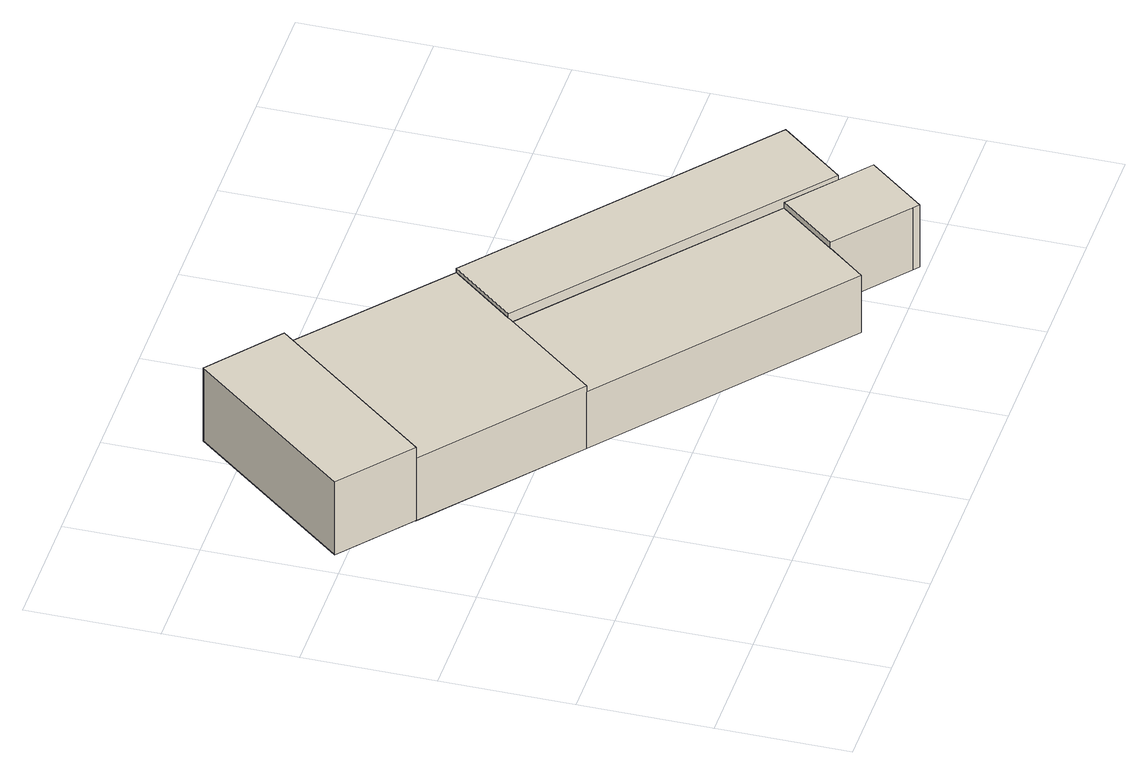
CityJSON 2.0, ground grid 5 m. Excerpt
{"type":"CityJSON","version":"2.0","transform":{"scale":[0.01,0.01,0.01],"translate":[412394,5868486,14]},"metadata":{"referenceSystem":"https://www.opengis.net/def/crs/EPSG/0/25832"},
"CityObjects":{
"building1":{"type":"Building","attributes":{"Gemeindeschluessel":"03454033","AbsoluteHoehe":"14.718","MittlereTraufHoehe":"17.167","Firsthoehe":"18.661","function":"31001_2720","roofType":"3100","measuredHeight":3.94},"address":[{"country":"Germany","locality":"Lorup"}],"geometry":[{"type":"MultiSurface","lod":"1","boundaries":[[[0,1,2,3]],[[4,5,6,7]],[[4,7,3,2]],[[5,4,2,1]],[[6,5,1,0]],[[7,6,0,3]]]}]},
"building2":{"type":"Building","attributes":{"Gemeindeschluessel":"03454033","AbsoluteHoehe":"14.695","MittlereTraufHoehe":"17.356","Firsthoehe":"18.12","function":"31001_2720","roofType":"3100","measuredHeight":3.42},"address":[{"country":"Germany","locality":"Lorup"}],"children":["building2-1","building2-2"],"geometry":[{"type":"MultiSurface","lod":"1","boundaries":[[[8,9,10,11,12,13,14,15]],[[16,17,18,19,20,21,22,23]],[[14,24,25,15]],[[13,26,24,14]],[[27,28,29,12]],[[19,27,12,11]],[[30,19,11,10]],[[21,30,10,9]],[[31,32,9,8]],[[33,31,8,15]],[[24,16,33,25]],[[34,35,24,26]]]}]},
"building2-1":{"type":"BuildingPart","attributes":{"AbsoluteHoehe":"14.695","MittlereTraufHoehe":"17.423","Firsthoehe":"17.685","roofType":"2100","measuredHeight":2.99},"parents":["building2"],"geometry":[{"type":"MultiSurface","lod":"1","boundaries":[[[36,37,38,39,40,41]],[[42,43,44,45,46,47]],[[48,47,41,40]],[[39,49,50,40]],[[51,43,39,38]],[[52,51,38,37]],[[53,52,37,36]],[[54,53,36,41]],[[49,55,48,50]]]}]},
"building2-2":{"type":"BuildingPart","attributes":{"AbsoluteHoehe":"14.695","MittlereTraufHoehe":"17.158","Firsthoehe":"17.63","roofType":"2100","measuredHeight":2.94},"parents":["building2"],"geometry":[{"type":"MultiSurface","lod":"1","boundaries":[[[50,49,25,26,56]],[[17,23,43,42,57]],[[34,57,56,26]],[[55,23,25,49]],[[58,48,50,56]],[[25,33,35,24]],[[24,16,59,60]],[[48,55,49,50]]]}]},
"building3":{"type":"Building","attributes":{"Gemeindeschluessel":"03454033","AbsoluteHoehe":"14.784","MittlereTraufHoehe":"17.612","Firsthoehe":"17.612","function":"31001_2720","roofType":"1000","measuredHeight":2.83},"address":[{"country":"Germany","locality":"Lorup"}],"geometry":[{"type":"MultiSurface","lod":"1","boundaries":[[[61,62,63,64]],[[65,66,67,68]],[[65,68,64,63]],[[66,65,63,62]],[[67,66,62,61]],[[68,67,61,64]]]}]}
},
"vertices":[
[99,1541,391],[366,1322,391],[873,1941,391],[604,2158,391],[873,1941,72],[366,1322,72],[99,1541,72],[604,2158,72],
[1227,1232,343],[1429,1476,343],[873,1941,343],[620,1631,343],[366,1322,343],[926,862,343],[1178,1169,343],[1228,1231,343],[1178,1169,69],[926,862,69],[366,1322,69],[620,1631,69],[873,1941,69],[1429,1476,69],[1227,1232,69],[1228,1231,69],[1178,1169,318],[1228,1231,318],[926,862,318],[366,1322,70],[926,863,69],[926,863,343],[873,1941,70],[1227,1232,70],[1429,1476,70],[1228,1231,70],[926,862,70],[1178,1169,70],
[2241,29,342],[2419,246,342],[2303,341,342],[2126,487,342],[1948,270,342],[2218,48,342],[1948,270,69],[2126,487,69],[2303,341,69],[2419,246,69],[2241,29,69],[2218,48,69],[1948,270,70],[2126,487,318],[1948,270,318],[2303,341,70],[2419,246,70],[2241,29,70],[2218,48,70],[2126,487,70],
[1827,123,318],[1827,123,69],[1827,123,70],[926,863,70],[926,863,318],
[1227,1232,361],[2303,341,361],[2506,588,361],[1429,1476,361],[2506,588,78],[2303,341,78],[1227,1232,78],[1429,1476,78]
]}
